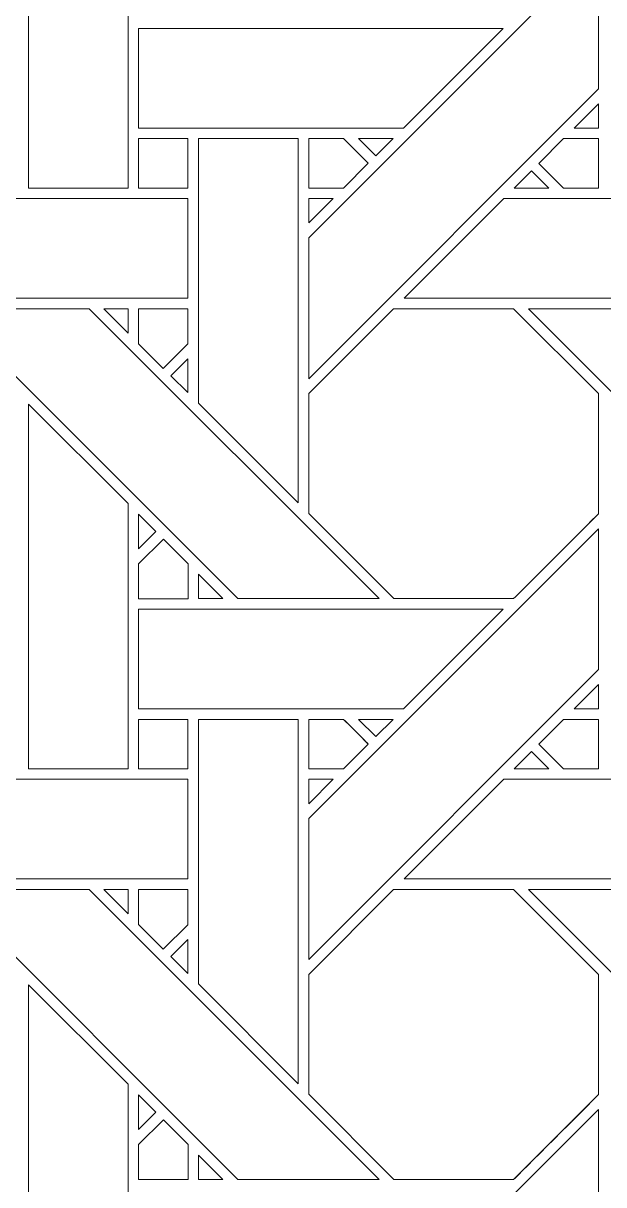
# Model space of a CAD drawing. Header units: inches. Extents: x 6.4 to 18.4, y 3.1 to 15.1.
# Drawn here: x 15 to 15.949, y 10.272 to 12.17 of the extents above; entities that cross this region are included whole.
import ezdxf

# ---------------------------------------------------------------- set-up
doc = ezdxf.new("R2010")
doc.units = ezdxf.units.IN
doc.header["$MEASUREMENT"] = 0
doc.layers.add('Design', color=7, linetype='Continuous', lineweight=0)

msp = doc.modelspace()

# ---------------------------------------------------------------- linework, layer by layer
at = {"layer": 'Design'}
for points, knots in [([(18.38210381401917, 15.09476386176222), (18.38210381401917, 15.09476386176222), (6.382854037814669, 15.09476386176222), (6.382854037814669, 15.09476386176222), (6.382854037814669, 15.09476386176222), (6.382854037814669, 3.094763861762152), (6.382854037814669, 3.094763861762152), (6.382854037814669, 3.094763861762152), (18.38285319010416, 3.094763861762152), (18.38285319010416, 3.094763861762152), (18.38285319010416, 3.094763861762152), (18.38285319010416, 15.09476386176222), (18.38285319010416, 15.09476386176222), (18.38285319010416, 15.09476386176222), (18.38210381401917, 15.09476386176222), (18.38210381401917, 15.09476386176222)], [0, 0, 0, 0, 1, 1, 1, 2, 2, 2, 3, 3, 3, 4, 4, 4, 5, 5, 5, 5]), ([(17.64854268758098, 14.36111105318528), (17.64854268758098, 14.36111105318528), (7.116506794564378, 14.36111105318528), (7.116506794564378, 14.36111105318528), (7.116506794564378, 14.36111105318528), (7.116506794564378, 3.828416670338962), (7.116506794564378, 3.828416670338962), (7.116506794564378, 3.828416670338962), (17.64920043335446, 3.828416670338962), (17.64920043335446, 3.828416670338962), (17.64920043335446, 3.828416670338962), (17.64920043335446, 14.36111105318528), (17.64920043335446, 14.36111105318528), (17.64920043335446, 14.36111105318528), (17.64854268758098, 14.36111105318528), (17.64854268758098, 14.36111105318528)], [0, 0, 0, 0, 1, 1, 1, 2, 2, 2, 3, 3, 3, 4, 4, 4, 5, 5, 5, 5]), ([(15.0086500379775, 11.90059068467882), (15.0086500379775, 11.90059068467882), (15.0086500379775, 12.4964362250434), (15.0086500379775, 12.4964362250434), (15.0086500379775, 12.4964362250434), (15.1714172363282, 12.33428700764974), (15.1714172363282, 12.33428700764974), (15.1714172363282, 12.33428700764974), (15.1714172363282, 11.90059068467882), (15.1714172363282, 11.90059068467882), (15.1714172363282, 11.90059068467882), (15.0086500379775, 11.90059068467882), (15.0086500379775, 11.90059068467882)], [0, 0, 0, 0, 1, 1, 1, 2, 2, 2, 3, 3, 3, 4, 4, 4, 4]), ([(15.4665832519532, 11.58917829725477), (15.4665832519532, 11.58917829725477), (15.4665832519532, 11.81926812065972), (15.4665832519532, 11.81926812065972), (15.4665832519532, 11.81926812065972), (15.94025505913626, 12.29286363389757), (15.94025505913626, 12.29286363389757), (15.94025505913626, 12.29286363389757), (15.94025505913626, 12.06282806396484), (15.94025505913626, 12.06282806396484), (15.94025505913626, 12.06282806396484), (15.4665832519532, 11.58917829725477), (15.4665832519532, 11.58917829725477)], [0, 0, 0, 0, 1, 1, 1, 2, 2, 2, 3, 3, 3, 4, 4, 4, 4]), ([(15.62170240614151, 11.99864366319444), (15.62170240614151, 11.99864366319444), (15.18873426649305, 11.99864366319444), (15.18873426649305, 11.99864366319444), (15.18873426649305, 11.99864366319444), (15.18873426649305, 12.16134389241536), (15.18873426649305, 12.16134389241536), (15.18873426649305, 12.16134389241536), (15.78442891438804, 12.16134389241536), (15.78442891438804, 12.16134389241536), (15.78442891438804, 12.16134389241536), (15.62170240614151, 11.99864366319444), (15.62170240614151, 11.99864366319444)], [0, 0, 0, 0, 1, 1, 1, 2, 2, 2, 3, 3, 3, 4, 4, 4, 4]), ([(15.94025505913626, 12.03843434651692), (15.94025505913626, 12.03843434651692), (15.94025505913626, 11.99867078993055), (15.94025505913626, 11.99867078993055), (15.94025505913626, 11.99867078993055), (15.90047878689236, 11.99867078993055), (15.90047878689236, 11.99867078993055), (15.90047878689236, 11.99867078993055), (15.94025505913626, 12.03843434651692), (15.94025505913626, 12.03843434651692)], [0, 0, 0, 0, 1, 1, 1, 2, 2, 2, 3, 3, 3, 3]), ([(15.18874274359806, 11.98140123155382), (15.18874274359806, 11.98140123155382), (15.26899041069876, 11.98140123155382), (15.26899041069876, 11.98140123155382), (15.26899041069876, 11.98140123155382), (15.26899041069876, 11.90061611599392), (15.26899041069876, 11.90061611599392), (15.26899041069876, 11.90061611599392), (15.18874274359806, 11.90061611599392), (15.18874274359806, 11.90061611599392), (15.18874274359806, 11.90061611599392), (15.18874274359806, 11.98140123155382), (15.18874274359806, 11.98140123155382)], [0, 0, 0, 0, 1, 1, 1, 2, 2, 2, 3, 3, 3, 4, 4, 4, 4]), ([(15.18874274359806, 11.90061611599392), (15.18874274359806, 11.90061611599392), (15.18874274359806, 11.98140123155382), (15.18874274359806, 11.98140123155382), (15.18874274359806, 11.98140123155382), (15.26899041069876, 11.98140123155382), (15.26899041069876, 11.98140123155382), (15.26899041069876, 11.98140123155382), (15.26899041069876, 11.90061611599392), (15.26899041069876, 11.90061611599392), (15.26899041069876, 11.90061611599392), (15.18874274359806, 11.90061611599392), (15.18874274359806, 11.90061611599392)], [0, 0, 0, 0, 1, 1, 1, 2, 2, 2, 3, 3, 3, 4, 4, 4, 4]), ([(15.28651428222653, 11.54917738172743), (15.28651428222653, 11.54917738172743), (15.28651428222653, 11.98137580023871), (15.28651428222653, 11.98137580023871), (15.28651428222653, 11.98137580023871), (15.44943237304695, 11.98137580023871), (15.44943237304695, 11.98137580023871), (15.44943237304695, 11.98137580023871), (15.44943237304695, 11.38625929090712), (15.44943237304695, 11.38625929090712), (15.44943237304695, 11.38625929090712), (15.28651428222653, 11.54917738172743), (15.28651428222653, 11.54917738172743)], [0, 0, 0, 0, 1, 1, 1, 2, 2, 2, 3, 3, 3, 4, 4, 4, 4]), ([(15.52365790473098, 11.98140123155382), (15.52879842122403, 11.97628953721788), (15.55957709418402, 11.94548034667969), (15.56399875217014, 11.94105614556206), (15.56399875217014, 11.94105614556206), (15.52357313368055, 11.90062967936198), (15.52357313368055, 11.90062967936198), (15.52357313368055, 11.90062967936198), (15.46660020616319, 11.90062967936198), (15.46660020616319, 11.90062967936198), (15.46660020616319, 11.90062967936198), (15.46660020616319, 11.98140123155382), (15.46660020616319, 11.98140123155382), (15.46660020616319, 11.98140123155382), (15.52365790473098, 11.98140123155382), (15.52365790473098, 11.98140123155382)], [0, 0, 0, 0, 1, 1, 1, 2, 2, 2, 3, 3, 3, 4, 4, 4, 5, 5, 5, 5]), ([(15.56399875217014, 11.94105614556206), (15.56399875217014, 11.94105614556206), (15.52357313368055, 11.90062967936198), (15.52357313368055, 11.90062967936198), (15.52357313368055, 11.90062967936198), (15.46660020616319, 11.90062967936198), (15.46660020616319, 11.90062967936198), (15.46660020616319, 11.90062967936198), (15.46660020616319, 11.98140123155382), (15.46660020616319, 11.98140123155382), (15.46660020616319, 11.98140123155382), (15.52365790473098, 11.98140123155382), (15.52365790473098, 11.98140123155382), (15.52926635742195, 11.97583346896701), (15.56399875217014, 11.94105614556206), (15.56399875217014, 11.94105614556206)], [0, 0, 0, 0, 1, 1, 1, 2, 2, 2, 3, 3, 3, 4, 4, 4, 5, 5, 5, 5]), ([(15.54800245496959, 11.98137580023871), (15.54800245496959, 11.98137580023871), (15.60446845160598, 11.98137580023871), (15.60446845160598, 11.98137580023871), (15.60446845160598, 11.98137580023871), (15.57618204752612, 11.95319112141927), (15.57618204752612, 11.95319112141927), (15.57618204752612, 11.95319112141927), (15.54800245496959, 11.98137580023871), (15.54800245496959, 11.98137580023871)], [0, 0, 0, 0, 1, 1, 1, 2, 2, 2, 3, 3, 3, 3]), ([(15.88315836588541, 11.90061950683594), (15.88315836588541, 11.90061950683594), (15.8428039550782, 11.94099850124783), (15.8428039550782, 11.94099850124783), (15.8428039550782, 11.94099850124783), (15.88323296440972, 11.9814215766059), (15.88323296440972, 11.9814215766059), (15.88323296440972, 11.9814215766059), (15.94027370876736, 11.9814215766059), (15.94027370876736, 11.9814215766059), (15.94027370876736, 11.9814215766059), (15.94027370876736, 11.90061950683594), (15.94027370876736, 11.90061950683594), (15.94027370876736, 11.90061950683594), (15.88315836588541, 11.90061950683594), (15.88315836588541, 11.90061950683594)], [0, 0, 0, 0, 1, 1, 1, 2, 2, 2, 3, 3, 3, 4, 4, 4, 5, 5, 5, 5]), ([(15.94027370876736, 11.90061950683594), (15.94027370876736, 11.90061950683594), (15.88315836588541, 11.90061950683594), (15.88315836588541, 11.90061950683594), (15.88315836588541, 11.90061950683594), (15.8428039550782, 11.94099850124783), (15.8428039550782, 11.94099850124783), (15.8428039550782, 11.94099850124783), (15.88323296440972, 11.9814215766059), (15.88323296440972, 11.9814215766059), (15.88323296440972, 11.9814215766059), (15.94027370876736, 11.9814215766059), (15.94027370876736, 11.9814215766059), (15.94027370876736, 11.9814215766059), (15.94027370876736, 11.90061950683594), (15.94027370876736, 11.90061950683594)], [0, 0, 0, 0, 1, 1, 1, 2, 2, 2, 3, 3, 3, 4, 4, 4, 5, 5, 5, 5]), ([(15.8306715223525, 11.9288575914171), (15.8306715223525, 11.9288575914171), (15.85890367296014, 11.90059746636284), (15.85890367296014, 11.90059746636284), (15.85890367296014, 11.90059746636284), (15.80241224500875, 11.90059746636284), (15.80241224500875, 11.90059746636284), (15.80241224500875, 11.90059746636284), (15.8306715223525, 11.9288575914171), (15.8306715223525, 11.9288575914171)], [0, 0, 0, 0, 1, 1, 1, 2, 2, 2, 3, 3, 3, 3]), ([(15.26898193359375, 11.88345930311415), (15.26898193359375, 11.88345930311415), (15.26898193359375, 11.72065056694878), (15.26898193359375, 11.72065056694878), (15.26898193359375, 11.72065056694878), (14.67369418674042, 11.72065056694878), (14.67369418674042, 11.72065056694878), (14.67369418674042, 11.72065056694878), (14.83654446072056, 11.88345930311415), (14.83654446072056, 11.88345930311415), (14.83654446072056, 11.88345930311415), (15.26898193359375, 11.88345930311415), (15.26898193359375, 11.88345930311415)], [0, 0, 0, 0, 1, 1, 1, 2, 2, 2, 3, 3, 3, 4, 4, 4, 4]), ([(15.50641547309028, 11.88346608479817), (15.50641547309028, 11.88346608479817), (15.4665832519532, 11.84363471137152), (15.4665832519532, 11.84363471137152), (15.4665832519532, 11.84363471137152), (15.4665832519532, 11.88346608479817), (15.4665832519532, 11.88346608479817), (15.4665832519532, 11.88346608479817), (15.50641547309028, 11.88346608479817), (15.50641547309028, 11.88346608479817)], [0, 0, 0, 0, 1, 1, 1, 2, 2, 2, 3, 3, 3, 3]), ([(16.21769714355471, 11.88345930311415), (16.21769714355471, 11.88345930311415), (16.21769714355471, 11.72065056694878), (16.21769714355471, 11.72065056694878), (16.21769714355471, 11.72065056694878), (15.62242296006944, 11.72065056694878), (15.62242296006944, 11.72065056694878), (15.62242296006944, 11.72065056694878), (15.78527323404945, 11.88345930311415), (15.78527323404945, 11.88345930311415), (15.78527323404945, 11.88345930311415), (16.21769714355471, 11.88345930311415), (16.21769714355471, 11.88345930311415)], [0, 0, 0, 0, 1, 1, 1, 2, 2, 2, 3, 3, 3, 4, 4, 4, 4]), ([(15.35054863823792, 11.22986857096354), (15.35054863823792, 11.22986857096354), (14.87700059678819, 11.70351833767361), (14.87700059678819, 11.70351833767361), (14.87700059678819, 11.70351833767361), (15.10794236924916, 11.70351833767361), (15.10794236924916, 11.70351833767361), (15.10794236924916, 11.70351833767361), (15.58158535427515, 11.22986857096354), (15.58158535427515, 11.22986857096354), (15.58158535427515, 11.22986857096354), (15.35054863823792, 11.22986857096354), (15.35054863823792, 11.22986857096354)], [0, 0, 0, 0, 1, 1, 1, 2, 2, 2, 3, 3, 3, 4, 4, 4, 4]), ([(15.17151387532554, 11.70350477430555), (15.17151387532554, 11.70350477430555), (15.17151387532554, 11.66368103027344), (15.17151387532554, 11.66368103027344), (15.17151387532554, 11.66368103027344), (15.132063123915, 11.70350477430555), (15.132063123915, 11.70350477430555), (15.132063123915, 11.70350477430555), (15.17151387532554, 11.70350477430555), (15.17151387532554, 11.70350477430555)], [0, 0, 0, 0, 1, 1, 1, 2, 2, 2, 3, 3, 3, 3]), ([(15.26899041069876, 11.7035403781467), (15.26899041069876, 11.7035403781467), (15.26899041069876, 11.64594184027778), (15.26899041069876, 11.64594184027778), (15.26899041069876, 11.64594184027778), (15.22905307345917, 11.60599517822265), (15.22905307345917, 11.60599517822265), (15.22905307345917, 11.60599517822265), (15.18872918023001, 11.64632924397786), (15.18872918023001, 11.64632924397786), (15.18872918023001, 11.64632924397786), (15.18872918023001, 11.7035403781467), (15.18872918023001, 11.7035403781467), (15.18872918023001, 11.7035403781467), (15.26899041069876, 11.7035403781467), (15.26899041069876, 11.7035403781467)], [0, 0, 0, 0, 1, 1, 1, 2, 2, 2, 3, 3, 3, 4, 4, 4, 5, 5, 5, 5]), ([(15.22905307345917, 11.60599517822265), (15.22905307345917, 11.60599517822265), (15.18872918023001, 11.64632924397786), (15.18872918023001, 11.64632924397786), (15.18872918023001, 11.64632924397786), (15.18872918023001, 11.7035403781467), (15.18872918023001, 11.7035403781467), (15.18872918023001, 11.7035403781467), (15.26899041069876, 11.7035403781467), (15.26899041069876, 11.7035403781467), (15.26899041069876, 11.7035403781467), (15.26899041069876, 11.64594184027778), (15.26899041069876, 11.64594184027778), (15.26899041069876, 11.64594184027778), (15.22905307345917, 11.60599517822265), (15.22905307345917, 11.60599517822265)], [0, 0, 0, 0, 1, 1, 1, 2, 2, 2, 3, 3, 3, 4, 4, 4, 5, 5, 5, 5]), ([(15.60530598958333, 11.70352342393663), (15.60530598958333, 11.70352342393663), (15.80151028103306, 11.70352342393663), (15.80151028103306, 11.70352342393663), (15.80151028103306, 11.70352342393663), (15.9402601453993, 11.56480577256944), (15.9402601453993, 11.56480577256944), (15.9402601453993, 11.56480577256944), (15.9402601453993, 11.36858791775173), (15.9402601453993, 11.36858791775173), (15.92246161566848, 11.35065290662977), (15.81053331163194, 11.23891279432508), (15.80155097113722, 11.22990078396267), (15.80155097113722, 11.22990078396267), (15.60583835177959, 11.22990078396267), (15.60583835177959, 11.22990078396267), (15.60583835177959, 11.22990078396267), (15.46660020616319, 11.36913977728949), (15.46660020616319, 11.36913977728949), (15.46660020616319, 11.36913977728949), (15.46660020616319, 11.56480238172743), (15.46660020616319, 11.56480238172743), (15.46660020616319, 11.56480238172743), (15.60530598958333, 11.70352342393663), (15.60530598958333, 11.70352342393663)], [0, 0, 0, 0, 1, 1, 1, 2, 2, 2, 3, 3, 3, 4, 4, 4, 5, 5, 5, 6, 6, 6, 7, 7, 7, 8, 8, 8, 8]), ([(15.9402601453993, 11.36858791775173), (15.92202080620667, 11.35020362006293), (15.81019422743055, 11.23855845133463), (15.80155097113722, 11.22990078396267), (15.80155097113722, 11.22990078396267), (15.60583835177959, 11.22990078396267), (15.60583835177959, 11.22990078396267), (15.60583835177959, 11.22990078396267), (15.46660020616319, 11.36913977728949), (15.46660020616319, 11.36913977728949), (15.46660020616319, 11.36913977728949), (15.46660020616319, 11.56480238172743), (15.46660020616319, 11.56480238172743), (15.46660020616319, 11.56480238172743), (15.60530598958333, 11.70352342393663), (15.60530598958333, 11.70352342393663), (15.60530598958333, 11.70352342393663), (15.80151028103306, 11.70352342393663), (15.80151028103306, 11.70352342393663), (15.80151028103306, 11.70352342393663), (15.9402601453993, 11.56480577256944), (15.9402601453993, 11.56480577256944), (15.9402601453993, 11.56480577256944), (15.9402601453993, 11.36858791775173), (15.9402601453993, 11.36858791775173)], [0, 0, 0, 0, 1, 1, 1, 2, 2, 2, 3, 3, 3, 4, 4, 4, 5, 5, 5, 6, 6, 6, 7, 7, 7, 8, 8, 8, 8]), ([(16.29929267035597, 11.22986857096354), (16.29929267035597, 11.22986857096354), (15.82573106553819, 11.70351833767361), (15.82573106553819, 11.70351833767361), (15.82573106553819, 11.70351833767361), (16.0566711425782, 11.70351833767361), (16.0566711425782, 11.70351833767361), (16.0566711425782, 11.70351833767361), (16.53031412760416, 11.22986857096354), (16.53031412760416, 11.22986857096354), (16.53031412760416, 11.22986857096354), (16.29929267035597, 11.22986857096354), (16.29929267035597, 11.22986857096354)], [0, 0, 0, 0, 1, 1, 1, 2, 2, 2, 3, 3, 3, 4, 4, 4, 4]), ([(15.26898193359375, 11.62167188856336), (15.26898193359375, 11.62167188856336), (15.26898193359375, 11.56650627983941), (15.26898193359375, 11.56650627983941), (15.26898193359375, 11.56650627983941), (15.2412109375, 11.59389495849609), (15.2412109375, 11.59389495849609), (15.2412109375, 11.59389495849609), (15.26898193359375, 11.62167188856336), (15.26898193359375, 11.62167188856336)], [0, 0, 0, 0, 1, 1, 1, 2, 2, 2, 3, 3, 3, 3]), ([(15.0086500379775, 10.95186869303385), (15.0086500379775, 10.95186869303385), (15.0086500379775, 11.5477066040039), (15.0086500379775, 11.5477066040039), (15.0086500379775, 11.5477066040039), (15.1714172363282, 11.38555823432074), (15.1714172363282, 11.38555823432074), (15.1714172363282, 11.38555823432074), (15.1714172363282, 10.95186869303385), (15.1714172363282, 10.95186869303385), (15.1714172363282, 10.95186869303385), (15.0086500379775, 10.95186869303385), (15.0086500379775, 10.95186869303385)], [0, 0, 0, 0, 1, 1, 1, 2, 2, 2, 3, 3, 3, 4, 4, 4, 4]), ([(15.18873426649305, 11.31130048963759), (15.18873426649305, 11.31130048963759), (15.18873426649305, 11.36805894639757), (15.18873426649305, 11.36805894639757), (15.18873426649305, 11.36805894639757), (15.21691216362847, 11.3394792344835), (15.21691216362847, 11.3394792344835), (15.21691216362847, 11.3394792344835), (15.18873426649305, 11.31130048963759), (15.18873426649305, 11.31130048963759)], [0, 0, 0, 0, 1, 1, 1, 2, 2, 2, 3, 3, 3, 3]), ([(15.4665832519532, 10.64044867621527), (15.4665832519532, 10.64044867621527), (15.4665832519532, 10.87054612901475), (15.4665832519532, 10.87054612901475), (15.4665832519532, 10.87054612901475), (15.94025505913626, 11.3441416422526), (15.94025505913626, 11.3441416422526), (15.94025505913626, 11.3441416422526), (15.94025505913626, 11.11409929063585), (15.94025505913626, 11.11409929063585), (15.94025505913626, 11.11409929063585), (15.4665832519532, 10.64044867621527), (15.4665832519532, 10.64044867621527)], [0, 0, 0, 0, 1, 1, 1, 2, 2, 2, 3, 3, 3, 4, 4, 4, 4]), ([(15.18874274359806, 11.22965579562717), (15.18874274359806, 11.22965579562717), (15.18874274359806, 11.28694576687283), (15.18874274359806, 11.28694576687283), (15.18874274359806, 11.28694576687283), (15.22906663682723, 11.32727644178602), (15.22906663682723, 11.32727644178602), (15.22906663682723, 11.32727644178602), (15.26939731174042, 11.28695254855685), (15.26939731174042, 11.28695254855685), (15.26939731174042, 11.28695254855685), (15.26939731174042, 11.22965579562717), (15.26939731174042, 11.22965579562717), (15.26939731174042, 11.22965579562717), (15.18874274359806, 11.22965579562717), (15.18874274359806, 11.22965579562717)], [0, 0, 0, 0, 1, 1, 1, 2, 2, 2, 3, 3, 3, 4, 4, 4, 5, 5, 5, 5]), ([(15.22906663682723, 11.32727644178602), (15.22906663682723, 11.32727644178602), (15.26939731174042, 11.28695254855685), (15.26939731174042, 11.28695254855685), (15.26939731174042, 11.28695254855685), (15.26939731174042, 11.22965579562717), (15.26939731174042, 11.22965579562717), (15.26939731174042, 11.22965579562717), (15.18874274359806, 11.22965579562717), (15.18874274359806, 11.22965579562717), (15.18874274359806, 11.22965579562717), (15.18874274359806, 11.28694576687283), (15.18874274359806, 11.28694576687283), (15.18874274359806, 11.28694576687283), (15.22906663682723, 11.32727644178602), (15.22906663682723, 11.32727644178602)], [0, 0, 0, 0, 1, 1, 1, 2, 2, 2, 3, 3, 3, 4, 4, 4, 5, 5, 5, 5]), ([(15.28663804796014, 11.22986178927951), (15.28663804796014, 11.22986178927951), (15.28663804796014, 11.26965247260199), (15.28663804796014, 11.26965247260199), (15.28663804796014, 11.26965247260199), (15.32635837131084, 11.22986178927951), (15.32635837131084, 11.22986178927951), (15.32635837131084, 11.22986178927951), (15.28663804796014, 11.22986178927951), (15.28663804796014, 11.22986178927951)], [0, 0, 0, 0, 1, 1, 1, 2, 2, 2, 3, 3, 3, 3]), ([(15.62170240614151, 11.04992167154948), (15.62170240614151, 11.04992167154948), (15.18873426649305, 11.04992167154948), (15.18873426649305, 11.04992167154948), (15.18873426649305, 11.04992167154948), (15.18873426649305, 11.21262105305989), (15.18873426649305, 11.21262105305989), (15.18873426649305, 11.21262105305989), (15.78442891438804, 11.21262105305989), (15.78442891438804, 11.21262105305989), (15.78442891438804, 11.21262105305989), (15.62170240614151, 11.04992167154948), (15.62170240614151, 11.04992167154948)], [0, 0, 0, 0, 1, 1, 1, 2, 2, 2, 3, 3, 3, 4, 4, 4, 4]), ([(15.94025505913626, 11.08970472547743), (15.94025505913626, 11.08970472547743), (15.94025505913626, 11.04994201660156), (15.94025505913626, 11.04994201660156), (15.94025505913626, 11.04994201660156), (15.90047878689236, 11.04994201660156), (15.90047878689236, 11.04994201660156), (15.90047878689236, 11.04994201660156), (15.94025505913626, 11.08970472547743), (15.94025505913626, 11.08970472547743)], [0, 0, 0, 0, 1, 1, 1, 2, 2, 2, 3, 3, 3, 3]), ([(15.18874274359806, 11.0326656765408), (15.18874274359806, 11.0326656765408), (15.26899041069876, 11.0326656765408), (15.26899041069876, 11.0326656765408), (15.26899041069876, 11.0326656765408), (15.26899041069876, 10.95188395182291), (15.26899041069876, 10.95188395182291), (15.26899041069876, 10.95188395182291), (15.18874274359806, 10.95188395182291), (15.18874274359806, 10.95188395182291), (15.18874274359806, 10.95188395182291), (15.18874274359806, 11.0326656765408), (15.18874274359806, 11.0326656765408)], [0, 0, 0, 0, 1, 1, 1, 2, 2, 2, 3, 3, 3, 4, 4, 4, 4]), ([(15.18874274359806, 10.95188395182291), (15.18874274359806, 10.95188395182291), (15.18874274359806, 11.0326656765408), (15.18874274359806, 11.0326656765408), (15.18874274359806, 11.0326656765408), (15.26899041069876, 11.0326656765408), (15.26899041069876, 11.0326656765408), (15.26899041069876, 11.0326656765408), (15.26899041069876, 10.95188395182291), (15.26899041069876, 10.95188395182291), (15.26899041069876, 10.95188395182291), (15.18874274359806, 10.95188395182291), (15.18874274359806, 10.95188395182291)], [0, 0, 0, 0, 1, 1, 1, 2, 2, 2, 3, 3, 3, 4, 4, 4, 4]), ([(15.28651428222653, 10.60044776068793), (15.28651428222653, 10.60044776068793), (15.28651428222653, 11.03264702690972), (15.28651428222653, 11.03264702690972), (15.28651428222653, 11.03264702690972), (15.44943237304695, 11.03264702690972), (15.44943237304695, 11.03264702690972), (15.44943237304695, 11.03264702690972), (15.44943237304695, 10.43753051757812), (15.44943237304695, 10.43753051757812), (15.44943237304695, 10.43753051757812), (15.28651428222653, 10.60044776068793), (15.28651428222653, 10.60044776068793)], [0, 0, 0, 0, 1, 1, 1, 2, 2, 2, 3, 3, 3, 4, 4, 4, 4]), ([(15.523664686415, 11.0326656765408), (15.52880520290806, 11.02755398220486), (15.55957709418402, 10.99674479166666), (15.56399875217014, 10.99232059054904), (15.56399875217014, 10.99232059054904), (15.52357313368055, 10.95189412434895), (15.52357313368055, 10.95189412434895), (15.52357313368055, 10.95189412434895), (15.46660020616319, 10.95189412434895), (15.46660020616319, 10.95189412434895), (15.46660020616319, 10.95189412434895), (15.46660020616319, 11.0326656765408), (15.46660020616319, 11.0326656765408), (15.46660020616319, 11.0326656765408), (15.523664686415, 11.0326656765408), (15.523664686415, 11.0326656765408)], [0, 0, 0, 0, 1, 1, 1, 2, 2, 2, 3, 3, 3, 4, 4, 4, 5, 5, 5, 5]), ([(15.56399875217014, 10.99232059054904), (15.56399875217014, 10.99232059054904), (15.52357313368055, 10.95189412434895), (15.52357313368055, 10.95189412434895), (15.52357313368055, 10.95189412434895), (15.46660020616319, 10.95189412434895), (15.46660020616319, 10.95189412434895), (15.46660020616319, 10.95189412434895), (15.46660020616319, 11.0326656765408), (15.46660020616319, 11.0326656765408), (15.46660020616319, 11.0326656765408), (15.523664686415, 11.0326656765408), (15.523664686415, 11.0326656765408), (15.52905612521709, 11.02730221218533), (15.56399875217014, 10.99232059054904), (15.56399875217014, 10.99232059054904)], [0, 0, 0, 0, 1, 1, 1, 2, 2, 2, 3, 3, 3, 4, 4, 4, 5, 5, 5, 5]), ([(15.54800245496959, 11.03264702690972), (15.54800245496959, 11.03264702690972), (15.60446845160598, 11.03264702690972), (15.60446845160598, 11.03264702690972), (15.60446845160598, 11.03264702690972), (15.57618204752612, 11.0044682820638), (15.57618204752612, 11.0044682820638), (15.57618204752612, 11.0044682820638), (15.54800245496959, 11.03264702690972), (15.54800245496959, 11.03264702690972)], [0, 0, 0, 0, 1, 1, 1, 2, 2, 2, 3, 3, 3, 3]), ([(15.88315836588541, 10.95188395182291), (15.88315836588541, 10.95188395182291), (15.8428039550782, 10.9922629462348), (15.8428039550782, 10.9922629462348), (15.8428039550782, 10.9922629462348), (15.88323296440972, 11.03268941243489), (15.88323296440972, 11.03268941243489), (15.88323296440972, 11.03268941243489), (15.94027370876736, 11.03268941243489), (15.94027370876736, 11.03268941243489), (15.94027370876736, 11.03268941243489), (15.94027370876736, 10.95188395182291), (15.94027370876736, 10.95188395182291), (15.94027370876736, 10.95188395182291), (15.88315836588541, 10.95188395182291), (15.88315836588541, 10.95188395182291)], [0, 0, 0, 0, 1, 1, 1, 2, 2, 2, 3, 3, 3, 4, 4, 4, 5, 5, 5, 5]), ([(15.94027370876736, 10.95188395182291), (15.94027370876736, 10.95188395182291), (15.88315836588541, 10.95188395182291), (15.88315836588541, 10.95188395182291), (15.88315836588541, 10.95188395182291), (15.8428039550782, 10.9922629462348), (15.8428039550782, 10.9922629462348), (15.8428039550782, 10.9922629462348), (15.88323296440972, 11.03268941243489), (15.88323296440972, 11.03268941243489), (15.88323296440972, 11.03268941243489), (15.94027370876736, 11.03268941243489), (15.94027370876736, 11.03268941243489), (15.94027370876736, 11.03268941243489), (15.94027370876736, 10.95188395182291), (15.94027370876736, 10.95188395182291)], [0, 0, 0, 0, 1, 1, 1, 2, 2, 2, 3, 3, 3, 4, 4, 4, 5, 5, 5, 5]), ([(15.8306715223525, 10.9801288180881), (15.8306715223525, 10.9801288180881), (15.8589172363282, 10.95186869303385), (15.8589172363282, 10.95186869303385), (15.8589172363282, 10.95186869303385), (15.80241224500875, 10.95186869303385), (15.80241224500875, 10.95186869303385), (15.80241224500875, 10.95186869303385), (15.8306715223525, 10.9801288180881), (15.8306715223525, 10.9801288180881)], [0, 0, 0, 0, 1, 1, 1, 2, 2, 2, 3, 3, 3, 3]), ([(15.26898193359375, 10.93472968207465), (15.26898193359375, 10.93472968207465), (15.26898193359375, 10.77192772759331), (15.26898193359375, 10.77192772759331), (15.26898193359375, 10.77192772759331), (14.67369418674042, 10.77192772759331), (14.67369418674042, 10.77192772759331), (14.67369418674042, 10.77192772759331), (14.83654446072056, 10.93472968207465), (14.83654446072056, 10.93472968207465), (14.83654446072056, 10.93472968207465), (15.26898193359375, 10.93472968207465), (15.26898193359375, 10.93472968207465)], [0, 0, 0, 0, 1, 1, 1, 2, 2, 2, 3, 3, 3, 4, 4, 4, 4]), ([(15.50641547309028, 10.93473731146918), (15.50641547309028, 10.93473731146918), (15.4665832519532, 10.89490593804253), (15.4665832519532, 10.89490593804253), (15.4665832519532, 10.89490593804253), (15.4665832519532, 10.93473731146918), (15.4665832519532, 10.93473731146918), (15.4665832519532, 10.93473731146918), (15.50641547309028, 10.93473731146918), (15.50641547309028, 10.93473731146918)], [0, 0, 0, 0, 1, 1, 1, 2, 2, 2, 3, 3, 3, 3]), ([(16.21769714355471, 10.93472968207465), (16.21769714355471, 10.93472968207465), (16.21769714355471, 10.77192772759331), (16.21769714355471, 10.77192772759331), (16.21769714355471, 10.77192772759331), (15.62240939670139, 10.77192772759331), (15.62240939670139, 10.77192772759331), (15.62240939670139, 10.77192772759331), (15.78527323404945, 10.93472968207465), (15.78527323404945, 10.93472968207465), (15.78527323404945, 10.93472968207465), (16.21769714355471, 10.93472968207465), (16.21769714355471, 10.93472968207465)], [0, 0, 0, 0, 1, 1, 1, 2, 2, 2, 3, 3, 3, 4, 4, 4, 4]), ([(15.35056220160598, 10.28113979763455), (15.35056220160598, 10.28113979763455), (14.87700059678819, 10.75478956434462), (14.87700059678819, 10.75478956434462), (14.87700059678819, 10.75478956434462), (15.10794236924916, 10.75478956434462), (15.10794236924916, 10.75478956434462), (15.10794236924916, 10.75478956434462), (15.58158535427515, 10.28113979763455), (15.58158535427515, 10.28113979763455), (15.58158535427515, 10.28113979763455), (15.35056220160598, 10.28113979763455), (15.35056220160598, 10.28113979763455)], [0, 0, 0, 0, 1, 1, 1, 2, 2, 2, 3, 3, 3, 4, 4, 4, 4]), ([(15.17151387532554, 10.75478278266059), (15.17151387532554, 10.75478278266059), (15.17151387532554, 10.71495140923394), (15.17151387532554, 10.71495140923394), (15.17151387532554, 10.71495140923394), (15.132063123915, 10.75478278266059), (15.132063123915, 10.75478278266059), (15.132063123915, 10.75478278266059), (15.17151387532554, 10.75478278266059), (15.17151387532554, 10.75478278266059)], [0, 0, 0, 0, 1, 1, 1, 2, 2, 2, 3, 3, 3, 3]), ([(15.26899041069876, 10.75480482313368), (15.26899041069876, 10.75480482313368), (15.26899041069876, 10.69720543755425), (15.26899041069876, 10.69720543755425), (15.26899041069876, 10.69720543755425), (15.22905307345917, 10.65726216634114), (15.22905307345917, 10.65726216634114), (15.22905307345917, 10.65726216634114), (15.18872918023001, 10.69759707980685), (15.18872918023001, 10.69759707980685), (15.18872918023001, 10.69759707980685), (15.18872918023001, 10.75480482313368), (15.18872918023001, 10.75480482313368), (15.18872918023001, 10.75480482313368), (15.26899041069876, 10.75480482313368), (15.26899041069876, 10.75480482313368)], [0, 0, 0, 0, 1, 1, 1, 2, 2, 2, 3, 3, 3, 4, 4, 4, 5, 5, 5, 5]), ([(15.22905307345917, 10.65726216634114), (15.22905307345917, 10.65726216634114), (15.18872918023001, 10.69759707980685), (15.18872918023001, 10.69759707980685), (15.18872918023001, 10.69759707980685), (15.18872918023001, 10.75480482313368), (15.18872918023001, 10.75480482313368), (15.18872918023001, 10.75480482313368), (15.26899041069876, 10.75480482313368), (15.26899041069876, 10.75480482313368), (15.26899041069876, 10.75480482313368), (15.26899041069876, 10.69720543755425), (15.26899041069876, 10.69720543755425), (15.26899041069876, 10.69720543755425), (15.22905307345917, 10.65726216634114), (15.22905307345917, 10.65726216634114)], [0, 0, 0, 0, 1, 1, 1, 2, 2, 2, 3, 3, 3, 4, 4, 4, 5, 5, 5, 5]), ([(15.6052992078993, 10.75478786892361), (15.6052992078993, 10.75478786892361), (15.80151028103306, 10.75478786892361), (15.80151028103306, 10.75478786892361), (15.80151028103306, 10.75478786892361), (15.9402601453993, 10.61607021755642), (15.9402601453993, 10.61607021755642), (15.9402601453993, 10.61607021755642), (15.9402601453993, 10.41985236273871), (15.9402601453993, 10.41985236273871), (15.92246161566848, 10.40191735161675), (15.81053331163194, 10.29017723931206), (15.80155097113722, 10.28116522894965), (15.80155097113722, 10.28116522894965), (15.60583835177959, 10.28116522894965), (15.60583835177959, 10.28116522894965), (15.60583835177959, 10.28116522894965), (15.46660020616319, 10.42040337456597), (15.46660020616319, 10.42040337456597), (15.46660020616319, 10.42040337456597), (15.46660020616319, 10.61607021755642), (15.46660020616319, 10.61607021755642), (15.46660020616319, 10.61607021755642), (15.6052992078993, 10.75478786892361), (15.6052992078993, 10.75478786892361)], [0, 0, 0, 0, 1, 1, 1, 2, 2, 2, 3, 3, 3, 4, 4, 4, 5, 5, 5, 6, 6, 6, 7, 7, 7, 8, 8, 8, 8]), ([(15.9402601453993, 10.41985236273871), (15.92215643988723, 10.40159776475694), (15.810302734375, 10.28993140326606), (15.80155097113722, 10.28116522894965), (15.80155097113722, 10.28116522894965), (15.60583835177959, 10.28116522894965), (15.60583835177959, 10.28116522894965), (15.60583835177959, 10.28116522894965), (15.46660020616319, 10.42040337456597), (15.46660020616319, 10.42040337456597), (15.46660020616319, 10.42040337456597), (15.46660020616319, 10.61607021755642), (15.46660020616319, 10.61607021755642), (15.46660020616319, 10.61607021755642), (15.6052992078993, 10.75478786892361), (15.6052992078993, 10.75478786892361), (15.6052992078993, 10.75478786892361), (15.80151028103306, 10.75478786892361), (15.80151028103306, 10.75478786892361), (15.80151028103306, 10.75478786892361), (15.9402601453993, 10.61607021755642), (15.9402601453993, 10.61607021755642), (15.9402601453993, 10.61607021755642), (15.9402601453993, 10.41985236273871), (15.9402601453993, 10.41985236273871)], [0, 0, 0, 0, 1, 1, 1, 2, 2, 2, 3, 3, 3, 4, 4, 4, 5, 5, 5, 6, 6, 6, 7, 7, 7, 8, 8, 8, 8]), ([(16.29929267035597, 10.28113979763455), (16.29929267035597, 10.28113979763455), (15.82573106553819, 10.75478956434462), (15.82573106553819, 10.75478956434462), (15.82573106553819, 10.75478956434462), (16.0566711425782, 10.75478956434462), (16.0566711425782, 10.75478956434462), (16.0566711425782, 10.75478956434462), (16.53031412760416, 10.28113979763455), (16.53031412760416, 10.28113979763455), (16.53031412760416, 10.28113979763455), (16.29929267035597, 10.28113979763455), (16.29929267035597, 10.28113979763455)], [0, 0, 0, 0, 1, 1, 1, 2, 2, 2, 3, 3, 3, 4, 4, 4, 4]), ([(15.26898193359375, 10.67294311523437), (15.26898193359375, 10.67294311523437), (15.26898193359375, 10.61778344048394), (15.26898193359375, 10.61778344048394), (15.26898193359375, 10.61778344048394), (15.2412109375, 10.6451661851671), (15.2412109375, 10.6451661851671), (15.2412109375, 10.6451661851671), (15.26898193359375, 10.67294311523437), (15.26898193359375, 10.67294311523437)], [0, 0, 0, 0, 1, 1, 1, 2, 2, 2, 3, 3, 3, 3]), ([(15.0086500379775, 10.00313991970486), (15.0086500379775, 10.00313991970486), (15.0086500379775, 10.59897783067491), (15.0086500379775, 10.59897783067491), (15.0086500379775, 10.59897783067491), (15.1714172363282, 10.43682946099175), (15.1714172363282, 10.43682946099175), (15.1714172363282, 10.43682946099175), (15.1714172363282, 10.00313991970486), (15.1714172363282, 10.00313991970486), (15.1714172363282, 10.00313991970486), (15.0086500379775, 10.00313991970486), (15.0086500379775, 10.00313991970486)], [0, 0, 0, 0, 1, 1, 1, 2, 2, 2, 3, 3, 3, 4, 4, 4, 4]), ([(15.18873426649305, 10.36257849799262), (15.18873426649305, 10.36257849799262), (15.18873426649305, 10.4193369547526), (15.18873426649305, 10.4193369547526), (15.18873426649305, 10.4193369547526), (15.21691216362847, 10.39075639512804), (15.21691216362847, 10.39075639512804), (15.21691216362847, 10.39075639512804), (15.18873426649305, 10.36257849799262), (15.18873426649305, 10.36257849799262)], [0, 0, 0, 0, 1, 1, 1, 2, 2, 2, 3, 3, 3, 3]), ([(15.4665832519532, 9.691719902886282), (15.4665832519532, 9.691719902886282), (15.4665832519532, 9.92181650797526), (15.4665832519532, 9.92181650797526), (15.4665832519532, 9.92181650797526), (15.94025505913626, 10.39541880289713), (15.94025505913626, 10.39541880289713), (15.94025505913626, 10.39541880289713), (15.94025505913626, 10.16536966959635), (15.94025505913626, 10.16536966959635), (15.94025505913626, 10.16536966959635), (15.4665832519532, 9.691719902886282), (15.4665832519532, 9.691719902886282)], [0, 0, 0, 0, 1, 1, 1, 2, 2, 2, 3, 3, 3, 4, 4, 4, 4]), ([(15.18874274359806, 10.28092363145616), (15.18874274359806, 10.28092363145616), (15.18874274359806, 10.3382093641493), (15.18874274359806, 10.3382093641493), (15.18874274359806, 10.3382093641493), (15.22906663682723, 10.378540886773), (15.22906663682723, 10.378540886773), (15.22906663682723, 10.378540886773), (15.26939731174042, 10.33821614583333), (15.26939731174042, 10.33821614583333), (15.26939731174042, 10.33821614583333), (15.26939731174042, 10.28092363145616), (15.26939731174042, 10.28092363145616), (15.26939731174042, 10.28092363145616), (15.18874274359806, 10.28092363145616), (15.18874274359806, 10.28092363145616)], [0, 0, 0, 0, 1, 1, 1, 2, 2, 2, 3, 3, 3, 4, 4, 4, 5, 5, 5, 5]), ([(15.22906663682723, 10.378540886773), (15.22906663682723, 10.378540886773), (15.26939731174042, 10.33821614583333), (15.26939731174042, 10.33821614583333), (15.26939731174042, 10.33821614583333), (15.26939731174042, 10.28092363145616), (15.26939731174042, 10.28092363145616), (15.26939731174042, 10.28092363145616), (15.18874274359806, 10.28092363145616), (15.18874274359806, 10.28092363145616), (15.18874274359806, 10.28092363145616), (15.18874274359806, 10.3382093641493), (15.18874274359806, 10.3382093641493), (15.18874274359806, 10.3382093641493), (15.22906663682723, 10.378540886773), (15.22906663682723, 10.378540886773)], [0, 0, 0, 0, 1, 1, 1, 2, 2, 2, 3, 3, 3, 4, 4, 4, 5, 5, 5, 5]), ([(15.28663804796014, 10.28113301595052), (15.28663804796014, 10.28113301595052), (15.28663804796014, 10.32092963324652), (15.28663804796014, 10.32092963324652), (15.28663804796014, 10.32092963324652), (15.32635837131084, 10.28113301595052), (15.32635837131084, 10.28113301595052), (15.32635837131084, 10.28113301595052), (15.28663804796014, 10.28113301595052), (15.28663804796014, 10.28113301595052)], [0, 0, 0, 0, 1, 1, 1, 2, 2, 2, 3, 3, 3, 3])]:
    msp.add_open_spline(points, degree=3, knots=knots, dxfattribs=at)

doc.saveas('drawing.dxf')
